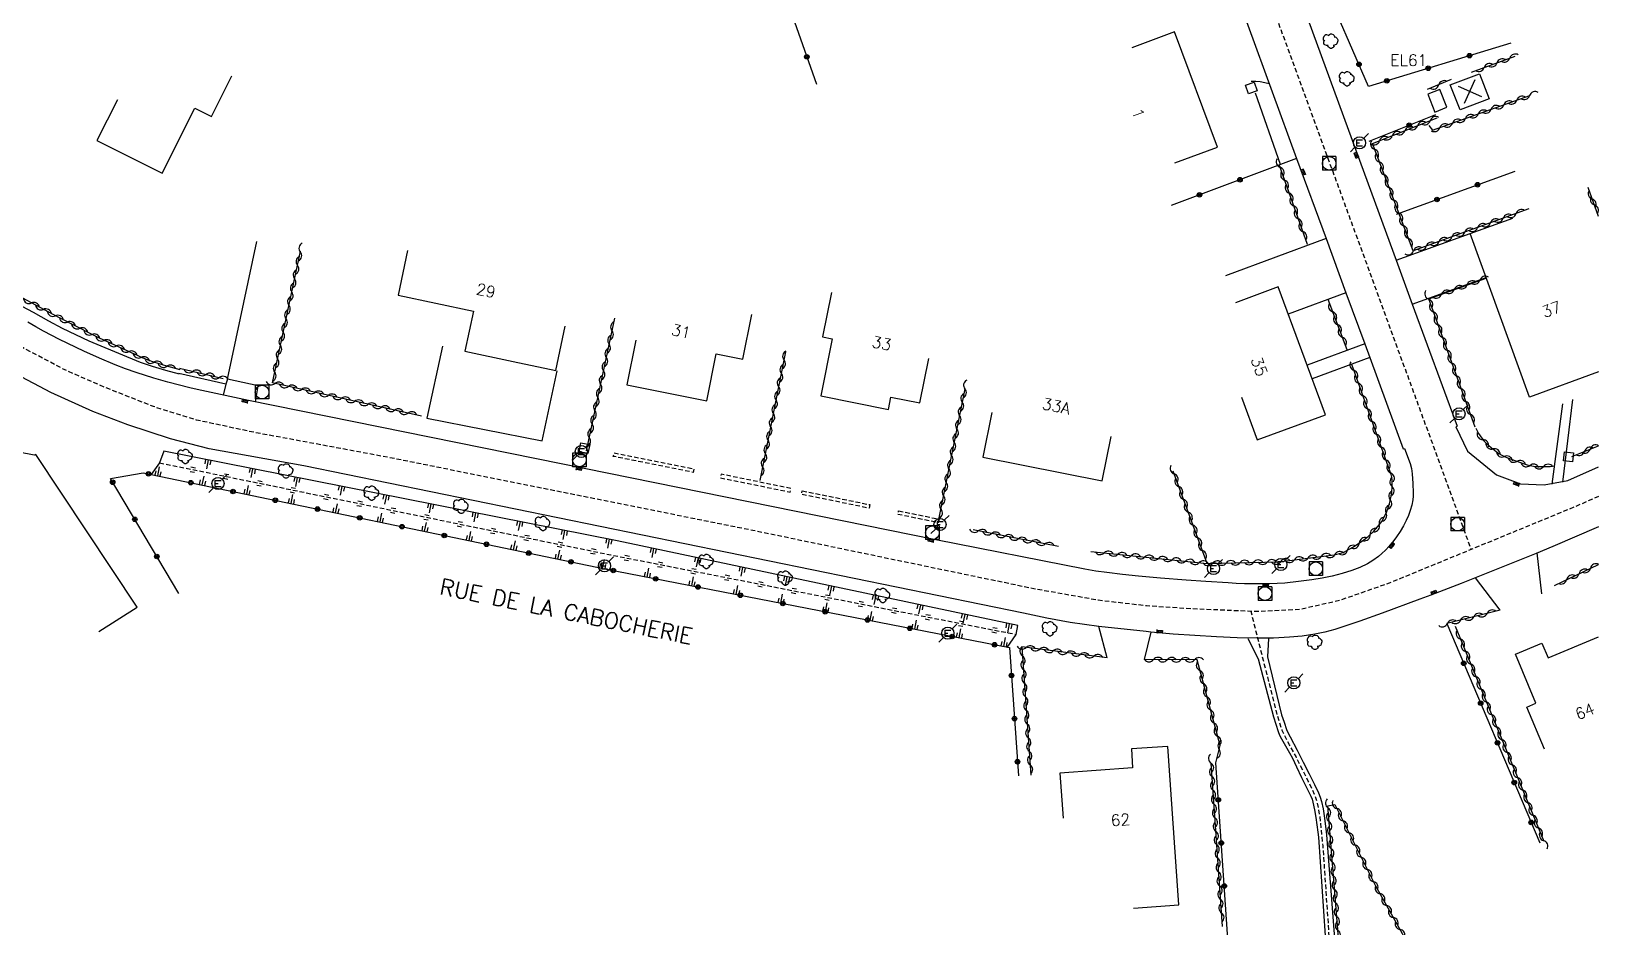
# Model space of a CAD drawing. Header units: millimetres. Extents: x 75000 to 76001, y 158000 to 159000.
# Drawn here: x 75827.5 to 76000.1, y 158299 to 158397.5 of the extents above; entities that cross this region are included whole.
import ezdxf
from ezdxf.enums import TextEntityAlignment as Align

# ---------------------------------------------------------------- set-up
doc = ezdxf.new("R2010")
doc.units = ezdxf.units.MM
doc.linetypes.add('DASHED', pattern=[0.75, 0.5, -0.25])
doc.layers.get('0').update_dxf_attribs({"linetype": 'CONTINUOUS'})
for name, color, linetype in [('W0001', 6, 'DASHED'), ('W0008', 7, 'CONTINUOUS'), ('W0100', 7, 'CONTINUOUS'), ('W0112', 1, 'DASHED'), ('W0211', 2, 'CONTINUOUS'), ('W0220', 5, 'DASHED'), ('W0300', 7, 'CONTINUOUS'), ('W0310', 3, 'CONTINUOUS'), ('W0322', 7, 'CONTINUOUS'), ('W0400', 7, 'CONTINUOUS'), ('W0420', 7, 'CONTINUOUS'), ('W0471', 7, 'CONTINUOUS'), ('W0984', 7, 'CONTINUOUS'), ('W0989', 7, 'CONTINUOUS'), ('W0991', 7, 'CONTINUOUS')]:
    doc.layers.add(name, color=color, linetype=linetype)
doc.styles.get("Standard").update_dxf_attribs({"font": 'romans.shx', "width": 0.85})

# ---------------------------------------------------------------- blocks, each defined once
blk = doc.blocks.new('T471')
for p, q in [((-0.333334, 0.333334), (-0.333334, -0.333334)), ((-0.333334, 0.333334), (0.333334, 0.333334)), ((-0.333334, 0), (0, 0)), ((0.500001, 0.500001), (1.000002, 1.000002)), ((-0.500001, -0.500001), (-1.000002, -1.000002)), ((-0.333334, -0.333334), (0.333334, -0.333334))]:
    blk.add_line(p, q)
blk.add_ellipse((0, 0), major_axis=(0.471405, 0.471405), ratio=1, start_param=5.4977871438, end_param=11.780972451)
blk = doc.blocks.new('T400')
for p, q in [((-0.15, 0.3), (0.15, 0.3)), ((-0.15, -0.25), (-0.15, 0.3)), ((-0.15, 0.15), (0.15, 0.15)), ((-0.15, 0), (0.15, 0)), ((0.15, 0.3), (0.15, -0.25)), ((-0.15, -0.15), (0.15, -0.15)), ((-0.15, -0.25), (-0.15, -0.3)), ((-0.15, -0.3), (0.15, -0.3)), ((0.15, -0.3), (0.15, -0.25))]:
    blk.add_line(p, q)
blk = doc.blocks.new('T300')
for p, q in [((-0.8, 0.51), (-0.86, 0.34)), ((-0.86, 0.34), (-0.86, 0.17)), ((-0.86, 0.17), (-0.74, 0.06)), ((-0.69, 0.63), (-0.8, 0.51)), ((-0.8, -0.06), (-0.74, 0.06)), ((-0.74, 0.06), (-0.69, 0.11)), ((-0.57, 0.69), (-0.69, 0.63)), ((-0.46, 0.69), (-0.57, 0.69)), ((-0.29, 0.63), (-0.46, 0.69)), ((-0.29, 0.63), (-0.17, 0.74)), ((-0.23, 0.57), (-0.29, 0.63)), ((-0.17, 0.74), (-0.06, 0.8)), ((-0.06, 0.8), (0.06, 0.8)), ((0.06, 0.8), (0.23, 0.74)), ((0.23, 0.74), (0.34, 0.63)), ((0.34, 0.63), (0.4, 0.51)), ((0.46, 0.46), (0.34, 0.46)), ((0.4, 0.51), (0.4, 0.46)), ((0.57, 0.4), (0.46, 0.46)), ((0.57, 0.4), (0.69, 0.29)), ((0.69, 0.29), (0.74, 0.17)), ((0.74, 0.06), (0.69, -0.17)), ((0.74, 0.17), (0.74, 0.06)), ((-0.8, -0.17), (-0.8, -0.06)), ((-0.8, -0.23), (-0.8, -0.17)), ((-0.74, -0.34), (-0.8, -0.23)), ((-0.69, -0.4), (-0.74, -0.34)), ((-0.51, -0.46), (-0.69, -0.4)), ((-0.4, -0.46), (-0.51, -0.46)), ((-0.4, -0.46), (-0.34, -0.46)), ((-0.34, -0.46), (-0.34, -0.4)), ((-0.34, -0.51), (-0.34, -0.46)), ((-0.29, -0.63), (-0.34, -0.51)), ((-0.17, -0.74), (-0.29, -0.63)), ((-0.06, -0.8), (-0.17, -0.74)), ((0.06, -0.8), (-0.06, -0.8)), ((0.17, -0.74), (0.06, -0.8)), ((0.23, -0.69), (0.17, -0.74)), ((0.29, -0.46), (0.23, -0.46)), ((0.29, -0.63), (0.23, -0.69)), ((0.46, -0.4), (0.29, -0.46)), ((0.34, -0.51), (0.29, -0.63)), ((0.34, -0.51), (0.34, -0.46)), ((0.57, -0.34), (0.46, -0.4)), ((0.63, -0.29), (0.57, -0.34)), ((0.69, -0.17), (0.63, -0.29))]:
    blk.add_line(p, q)
blk = doc.blocks.new('t112o')
at = {"color": 0, "linetype": 'Continuous'}
for p, q in [((-0.5, 0.5), (0.5, 0.5)), ((-0.5, -0.5), (-0.5, 0.5)), ((0.5, 0.5), (0.5, -0.5)), ((0.5, -0.5), (-0.5, -0.5))]:
    blk.add_line(p, q, dxfattribs=at)
blk = doc.blocks.new('T420')
for p, q in [((0.75, 0.75), (-0.75, 0.75)), ((-0.75, 0.75), (-0.75, -0.75)), ((0.75, 0.75), (0.75, -0.75)), ((0.75, -0.75), (-0.75, -0.75))]:
    blk.add_line(p, q)
blk.add_ellipse((0, 0), major_axis=(-0.53, 0.53), ratio=1, start_param=3.926991, end_param=10.210176)
blk = doc.blocks.new('t310o')
at = {"color": 0, "linetype": 'Continuous'}
for centre, start, end in [((-0.5, 0.38), 216.8699, 323.1304), ((0.5, -0.37), 36.8699, 143.1303)]:
    blk.add_arc(centre, 0.625, start, end, dxfattribs=at)
blk = doc.blocks.new('t322o')
at = {"color": 0, "linetype": 'Continuous'}
for radius in [0.25, 0.15]:
    blk.add_circle((0, 0), radius, dxfattribs=at)
blk = doc.blocks.new('t991o')
at = {"color": 0, "linetype": 'Continuous'}
for p, q in [((-1, 1), (1, -1)), ((-1, -1), (1, 1))]:
    blk.add_line(p, q, dxfattribs=at)
blk = doc.blocks.new('t211o')
at = {"color": 0, "linetype": 'Continuous'}
for p, q in [((-0.29, 0.5), (-0.29, 0)), ((0, 1), (0, 0)), ((0.29, 0.5), (0.29, 0))]:
    blk.add_line(p, q, dxfattribs=at)
blk = doc.blocks.new('t220o')
at = {"color": 0, "linetype": 'Continuous'}
for p, q in [((-0.25, 0.25), (0.25, 0.25)), ((-0.25, -0.25), (0.25, -0.25))]:
    blk.add_line(p, q, dxfattribs=at)

msp = doc.modelspace()

# ---------------------------------------------------------------- linework, layer by layer
at = {"layer": 'W0001', "flags": 128}
for points in [[(75952.11, 158432.89), (75985.96, 158340.5)], [(76000, 158346.34), (75997.32, 158345.16), (75976.94, 158336.79), (75971.57, 158334.91), (75967.12, 158333.89), (75962.21, 158333.66), (75954.56, 158334), (75950.23, 158334.29), (75944.92, 158334.91), (75937.84, 158336.17), (75906.92, 158342.58), (75866.8, 158350.62), (75852.07, 158353.36), (75845.68, 158354.73), (75840.94, 158356.21), (75835.68, 158358.28), (75831.09, 158360.29), (75826.83, 158362.54), (75823.3, 158364.47), (75819.6, 158366.48), (75816.22, 158367.84), (75812.04, 158369.21), (75808.19, 158370.09), (75803.76, 158370.49), (75800.23, 158370.17), (75796.37, 158369.53), (75792.51, 158368.48), (75788.25, 158366.96), (75784.55, 158365.19), (75780.37, 158362.7), (75775.71, 158359.73), (75758.99, 158347.44), (75748.14, 158339.32), (75743.56, 158336.03), (75739.46, 158333.22), (75735.36, 158330.73), (75730.53, 158328.32), (75725, 158325.95)], [(75973.9, 158243.28), (75971.83, 158273.9), (75970.64, 158293.65), (75969.67, 158307.92), (75969.34, 158311.11), (75969.03, 158312.75), (75968.74, 158313.55), (75968.03, 158315.01), (75966.69, 158317.72), (75965.97, 158319.02), (75965.56, 158319.77), (75965.18, 158320.6), (75964.66, 158322.19), (75961.74, 158333.68)]]:
    msp.add_lwpolyline(points, dxfattribs=at)
at = {"layer": 'W0008', "flags": 128}
for points in [[(75956.02, 158412.87), (75966.75, 158383.49), (75970.01, 158374.7), (75972.19, 158368.74), (75974.26, 158363.13), (75974.81, 158361.6), (75978.48, 158351.55), (75978.63, 158351.61), (75979.26, 158349.96), (75979.4, 158349.39), (75979.48, 158348.81), (75979.55, 158347.76), (75979.59, 158346.72), (75979.58, 158346.35), (75979.54, 158345.97), (75979.42, 158345.38), (75979.26, 158344.79), (75979.07, 158344.23), (75978.83, 158343.68), (75978.51, 158343.08), (75978.17, 158342.49), (75977.76, 158341.89), (75977.33, 158341.32), (75976.94, 158340.86), (75976.54, 158340.43), (75976.15, 158340.06), (75975.75, 158339.71), (75975.16, 158339.29), (75974.54, 158338.93), (75973.71, 158338.53), (75972.84, 158338.2), (75971.76, 158337.85), (75970.67, 158337.57), (75969.56, 158337.33), (75968.44, 158337.15), (75966.95, 158336.96), (75965.45, 158336.8), (75964.63, 158336.75), (75963.81, 158336.72), (75962.41, 158336.72), (75961.02, 158336.73), (75960.12, 158336.76), (75959.23, 158336.81), (75956.76, 158336.97), (75954.6, 158337.13), (75951.77, 158337.35), (75949.34, 158337.56), (75947.6, 158337.73), (75945.85, 158337.95), (75944.65, 158338.12), (75943.46, 158338.34), (75927.04, 158341.54), (75885.81, 158349.93), (75851.39, 158356.88), (75845.73, 158358.08), (75844.94, 158358.26), (75842.51, 158358.9), (75840.96, 158359.34), (75839.04, 158359.95), (75837.87, 158360.36), (75836.71, 158360.81), (75834.98, 158361.55), (75833.28, 158362.31), (75830.6, 158363.6), (75828.84, 158364.51), (75827.97, 158364.99), (75827.12, 158365.49)], [(75962.64, 158413.5), (75973.84, 158382.9), (75977.71, 158372.31), (75979.48, 158367.48), (75984.44, 158354.05), (75984.44, 158354.05), (75984.28, 158353.98), (75985.58, 158351.32), (75988.75, 158348.71), (75991.38, 158347.72), (75994.01, 158347.59), (75996.62, 158348.1), (76000, 158349.57)], [(75961.76, 158391.99), (75962.25, 158391.99), (75962.74, 158391.95), (75963.24, 158391.87), (75963.74, 158391.74)], [(75966.75, 158383.49), (75964.97, 158382.82), (75962.24, 158390.68)], [(75849.07, 158359.21), (75852.3, 158374.35)], [(75970.01, 158374.7), (75958.94, 158370.6)], [(75977.71, 158372.31), (75985.85, 158375.23)], [(75979.48, 158367.48), (75987.6, 158370.42)], [(75972.19, 158368.74), (75965.83, 158366.39)], [(75872.73, 158362.84), (75871.04, 158354.92), (75883.71, 158352.43), (75885.36, 158360.15)], [(75974.26, 158363.13), (75967.91, 158360.78)], [(75974.81, 158361.6), (75968.47, 158359.25)], [(76000, 158343), (75994.96, 158340.81), (75993.13, 158340.04), (75988.36, 158338.13), (75984.88, 158336.77), (75981.52, 158335.47), (75980.32, 158335.02), (75976.16, 158333.48), (75973.73, 158332.62), (75970.96, 158331.71), (75969.86, 158331.41), (75968.75, 158331.18), (75967.36, 158330.97), (75965.96, 158330.84), (75964.22, 158330.75), (75962.48, 158330.73), (75960.21, 158330.78), (75957.94, 158330.88), (75953.15, 158331.2), (75950.72, 158331.4), (75950.2, 158331.46), (75944.99, 158332.03), (75943.4, 158332.23), (75941.83, 158332.48), (75939.26, 158332.96), (75936.69, 158333.49), (75857.49, 158349.7), (75847.07, 158351.57), (75842.8, 158352.65), (75838.13, 158354.21), (75834.27, 158355.66), (75829.63, 158357.75), (75825.84, 158359.76)], [(75848.9, 158358.66), (75843.73, 158359.84)], [(75852.15, 158356.73), (75852.47, 158358.48), (75849.07, 158359.21), (75848.9, 158358.66), (75848.62, 158357.47)], [(75996.05, 158347.9), (75997.17, 158356.98)], [(75994.9, 158347.68), (75996.06, 158356.52)], [(75993.18, 158340.12), (75993.72, 158335.61)], [(75989.17, 158333.84), (75986.44, 158337.38)], [(75945.92, 158328.57), (75944.99, 158332.03)], [(75950.72, 158331.4), (75949.97, 158328.39)], [(75961.37, 158330.72), (75962.52, 158328.46), (75964.21, 158322.09), (75964.45, 158321.28), (75964.71, 158320.49), (75964.88, 158320.06), (75965.09, 158319.66), (75965.96, 158318.13), (75966.29, 158317.53), (75966.75, 158316.59), (75967.31, 158315.42), (75967.93, 158314.16), (75968.33, 158313.36), (75968.46, 158313.04), (75968.55, 158312.71), (75968.74, 158311.87), (75968.88, 158311.02), (75969.1, 158309.41), (75969.16, 158308.84), (75969.89, 158297.99), (75970.93, 158279.65), (75971.99, 158264.08), (75973.02, 158247.7)], [(75963.67, 158330.72), (75963.56, 158328.68), (75965.1, 158322.3), (75965.37, 158321.5), (75965.66, 158320.71), (75965.83, 158320.29), (75966.04, 158319.88), (75966.82, 158318.41), (75967.08, 158317.9), (75967.48, 158317.12), (75968.15, 158315.81), (75968.73, 158314.64), (75969.15, 158313.74), (75969.35, 158313.27), (75969.5, 158312.78), (75969.67, 158311.99), (75969.8, 158311.19), (75969.97, 158309.78), (75970.03, 158309.13), (75970.88, 158298.18), (75971.97, 158279.67), (75972.96, 158264.3), (75974.17, 158247.72)]]:
    msp.add_lwpolyline(points, dxfattribs=at)
at = {"layer": 'W0008'}
msp.add_lwpolyline([(75825.84, 158367.6), (75827.68, 158366.58), (75829.38, 158365.63), (75830.9, 158364.85), (75833.83, 158363.45), (75834.72, 158363.06), (75839.46, 158361.11), (75840.12, 158360.86), (75840.79, 158360.64), (75842.27, 158360.22), (75843.76, 158359.83)], dxfattribs=at)
at = {"layer": 'W0100', "flags": 128}
for points in [[(75953.34, 158383.02), (75958.03, 158384.76), (75953.31, 158397.43), (75948.62, 158395.68)], [(75836.97, 158389.96), (75834.72, 158385.49), (75841.89, 158381.89), (75841.89, 158381.89), (75845.47, 158389.03), (75847.32, 158388.1), (75849.57, 158392.57)], [(76000, 158360.05), (75992.38, 158357.25), (75992.38, 158357.25), (75985.85, 158375.23), (75990.55, 158376.94)], [(75868.9, 158373.37), (75867.86, 158368.48), (75876.15, 158366.71), (75875.21, 158362.31), (75875.21, 158362.31), (75880.54, 158361.18), (75885.21, 158360.18), (75886.26, 158365.07)], [(75915.58, 158368.77), (75914.58, 158363.87), (75915.65, 158363.66), (75914.38, 158357.38), (75914.38, 158357.38), (75921.84, 158355.88), (75921.84, 158355.88), (75922.11, 158357.25), (75925.28, 158356.61), (75926.27, 158361.51)], [(75960.68, 158357.23), (75962.41, 158352.54), (75969.93, 158355.32), (75964.72, 158369.38), (75960.04, 158367.64)], [(75894.02, 158363.5), (75893.04, 158358.6), (75901.85, 158356.84), (75902.88, 158362.02), (75905.82, 158361.43), (75906.8, 158366.33)], [(75921.84, 158355.88), (75922.03, 158356.86)], [(75933.2, 158355.55), (75932.23, 158350.65), (75945.36, 158348.03), (75946.34, 158352.93)], [(75834.91, 158331.48), (75839.14, 158334.15), (75827.97, 158350.96), (75827.8, 158350.86), (75826.12, 158351.21), (75825.78, 158349.58), (75823.38, 158348.06)], [(75994.04, 158318.55), (75992.08, 158323.15), (75993.1, 158323.58), (75990.86, 158328.99), (75993.75, 158330.21), (75994.43, 158328.59), (76000, 158330.89)], [(75948.81, 158301.05), (75953.8, 158301.4), (75953.8, 158301.4), (75952.58, 158318.84), (75948.57, 158318.56), (75948.57, 158318.56), (75948.71, 158316.47), (75940.7, 158315.91), (75941.05, 158310.93)]]:
    msp.add_lwpolyline(points, dxfattribs=at)
for points in [[(75984.74, 158388.84), (75983.67, 158391.6), (75986.89, 158392.82), (75987.94, 158390.05)], [(75981.2, 158390.56), (75981.97, 158388.61), (75983.3, 158389.14), (75982.53, 158391.09)]]:
    msp.add_lwpolyline(points, close=True, dxfattribs=at)
at = {"layer": 'W0112', "flags": 128}
for points in [[(75891.63, 158351.13), (75900.41, 158349.37), (75900.33, 158348.98), (75891.55, 158350.73)], [(75911.1, 158347.21), (75903.41, 158348.77), (75903.33, 158348.38), (75911.02, 158346.81)], [(75912.34, 158346.95), (75919.77, 158345.43), (75919.69, 158345.04), (75912.26, 158346.56)], [(75922.95, 158344.75), (75927.41, 158343.83), (75927.32, 158343.44), (75922.87, 158344.36)]]:
    msp.add_lwpolyline(points, close=True, dxfattribs=at)
at = {"layer": 'W0211', "flags": 128}
msp.add_lwpolyline([(75934.91, 158329.72), (75935.89, 158331.16), (75936.07, 158332.13), (75891.97, 158341.45), (75842.08, 158351.32), (75841.59, 158350.03), (75840.67, 158348.76)], dxfattribs=at)
at = {"layer": 'W0220', "flags": 128}
msp.add_lwpolyline([(75841.59, 158350.03), (75891.28, 158339.9), (75935.89, 158331.16)], dxfattribs=at)
at = {"layer": 'W0310', "flags": 128}
for points in [[(75985.99, 158392.99), (75990.8, 158394.75)], [(75983.78, 158392.17), (75981.11, 158391.08)], [(75981.31, 158387.12), (75981.71, 158386.6), (75992.42, 158390.42)], [(75992.31, 158377.95), (75979.58, 158373.33), (75975.1, 158385.13), (75982.23, 158387.96)], [(75967.94, 158374.04), (75964.87, 158382.72)], [(76000, 158377.12), (75998.84, 158380.32)], [(75843.87, 158360.24), (75842.42, 158360.65), (75840.98, 158361.09), (75840.35, 158361.31), (75839.74, 158361.56), (75835.01, 158363.72), (75834.18, 158364.13), (75830.75, 158365.89), (75829.88, 158366.34), (75821.74, 158370.69), (75811.64, 158374.44)], [(75870.42, 158355.17), (75854.03, 158358.82), (75857.12, 158373.32)], [(75986.41, 158353.94), (75981.3, 158368.05), (75987.62, 158370.35)], [(75972.33, 158362.44), (75970.22, 158367.98)], [(75888.59, 158351.34), (75891.71, 158365.95)], [(75907.7, 158348.1), (75910.52, 158362.25)], [(75843.8, 158360.42), (75848.59, 158359.31)], [(75944.09, 158340.28), (75956.92, 158338.96), (75964.78, 158339.14), (75970.9, 158339.92), (75971.19, 158339.97), (75971.47, 158340.04), (75971.75, 158340.13), (75972.01, 158340.25), (75972.53, 158340.52), (75973.03, 158340.8), (75973.51, 158341.11), (75973.99, 158341.43), (75974.64, 158341.94), (75975.24, 158342.5), (75975.71, 158343.02), (75976.12, 158343.59), (75976.42, 158344.11), (75976.68, 158344.66), (75976.89, 158345.25), (75977.05, 158345.86), (75977.15, 158346.35), (75977.22, 158346.85), (75977.26, 158347.35), (75977.27, 158347.85), (75977.26, 158348.15), (75977.22, 158348.45), (75977.16, 158348.75), (75977.07, 158349.04), (75972.83, 158360.83)], [(75927.32, 158343.44), (75930.26, 158358.18)], [(75986.48, 158353.83), (75986.78, 158353.27), (75987.13, 158352.73), (75987.38, 158352.42), (75987.66, 158352.14), (75988.18, 158351.7), (75988.72, 158351.28), (75989.03, 158351.07), (75989.34, 158350.87), (75989.65, 158350.71), (75989.96, 158350.57), (75990.87, 158350.23), (75991.79, 158349.9), (75992.12, 158349.8), (75992.46, 158349.73), (75992.81, 158349.67), (75993.15, 158349.64), (75993.66, 158349.61), (75994.17, 158349.61), (75994.68, 158349.64), (75995.19, 158349.68)], [(75997.05, 158350.74), (76000, 158351.91)], [(75956.92, 158338.96), (75953.16, 158349.12)], [(75940.55, 158340.82), (75931.16, 158342.65)], [(75995.13, 158336.55), (76000, 158338.86)], [(75989.17, 158333.84), (75983.3, 158332.35)], [(75984.19, 158332.05), (75993.96, 158308.4)], [(75945.92, 158328.57), (75936.51, 158329.79), (75937.5, 158315.69)], [(75957.85, 158317.05), (75958.34, 158318.92), (75955.8, 158328.37), (75949.97, 158328.39)], [(75958.59, 158299.04), (75958.59, 158299.04), (75957.35, 158317.01)], [(75973.56, 158262.68), (75973.22, 158267.12), (75972.54, 158279.41), (75971.31, 158298.71), (75970.2, 158312.29), (75970.95, 158312.45), (75975.44, 158303.5), (76000, 158259.71)]]:
    msp.add_lwpolyline(points, dxfattribs=at)
at = {"layer": 'W0322', "flags": 128}
for points in [[(75990.33, 158396.18), (75974.67, 158391.43), (75966.04, 158411.26), (75963.69, 158417.12), (75961.63, 158423.7), (75962.46, 158429.36), (75966.64, 158432.29), (75995.5, 158442.82), (76000, 158429.61)], [(75907.83, 158411.95), (75906.87, 158411.64), (75913.9, 158391.69)], [(75974.73, 158385.41), (75982.08, 158388.33)], [(75964.97, 158382.82), (75952.95, 158378.34)], [(75977.74, 158377.36), (75990.8, 158382.11)], [(75843.74, 158335.65), (75836.2, 158348.32), (75839.81, 158348.93), (75890.62, 158338.36), (75935.15, 158329.7), (75936.14, 158315.59)], [(75983.3, 158332.35), (75993.53, 158308.22)], [(75961.63, 158260.83), (75960.11, 158284.22), (75957.85, 158317.05)]]:
    msp.add_lwpolyline(points, dxfattribs=at)

# ---------------------------------------------------------------- block references
at = {"layer": 'W0112'}
for p, rotation in [((75961.77, 158391.25), 110.0070742220482), ((75888.37, 158351.64), 348.2372925950582), ((75996.68, 158350.68), 352.4560555392889)]:
    msp.add_blockref('t112o', p, dxfattribs=dict(at, rotation=rotation))
at = {"layer": 'W0211'}
for p, rotation in [((75841.37, 158348.61), 348.2430851784983), ((75846.99, 158350.35), 168.8151329062466), ((75846.26, 158347.59), 348.2430851785415), ((75851.89, 158349.38), 168.8151329060858), ((75856.8, 158348.41), 168.8151329059314), ((75851.16, 158346.57), 348.2430851783529), ((75856.05, 158345.55), 348.2430851783969), ((75861.7, 158347.44), 168.8151329063369), ((75866.61, 158346.47), 168.8151329061837), ((75860.95, 158344.54), 348.2430851785298), ((75865.84, 158343.52), 348.2430851785702), ((75871.51, 158345.5), 168.8151329060361), ((75876.42, 158344.53), 168.8151329064172), ((75870.74, 158342.5), 348.2430851783914), ((75881.32, 158343.56), 168.8151329062708), ((75875.63, 158341.48), 348.2430851787341), ((75880.53, 158340.46), 348.2430851785579), ((75886.23, 158342.59), 168.8151329061296), ((75891.13, 158341.62), 168.8151329059933), ((75885.42, 158339.44), 348.2430851785958), ((75890.32, 158338.42), 348.2430851784259), ((75896.02, 158340.59), 168.0654654268716), ((75900.92, 158339.56), 168.065465426658), ((75895.23, 158337.46), 348.9956622852573), ((75905.81, 158338.53), 168.0654654269881), ((75900.14, 158336.51), 348.9956622850014), ((75905.04, 158335.56), 348.9956622852483), ((75910.7, 158337.49), 168.0654654270097), ((75915.59, 158336.46), 168.0654654265008), ((75909.95, 158334.6), 348.9956622849901), ((75914.86, 158333.65), 348.9956622854373), ((75920.48, 158335.42), 168.0654654271641), ((75925.38, 158334.39), 168.0654654269003), ((75919.77, 158332.69), 348.9956622851777), ((75924.68, 158331.74), 348.9956622852298), ((75930.27, 158333.36), 168.0654654266001), ((75935.16, 158332.32), 168.0654654266009), ((75929.58, 158330.78), 348.9956622851677), ((75934.49, 158329.83), 348.9956622854219)]:
    msp.add_blockref('t211o', p, dxfattribs=dict(at, rotation=rotation))
at = {"layer": 'W0220'}
for p, rotation in [((75845.26, 158349.28), 348.4849163021755), ((75848.94, 158348.53), 348.4849163021755), ((75852.61, 158347.78), 348.4849163021755), ((75856.28, 158347.03), 348.4849163021755), ((75859.96, 158346.28), 348.4849163021755), ((75863.63, 158345.54), 348.4849163021755), ((75867.31, 158344.79), 348.4849163021755), ((75870.98, 158344.04), 348.4849163021755), ((75874.66, 158343.29), 348.4849163021755), ((75878.33, 158342.54), 348.4849163021755), ((75882.01, 158341.79), 348.4849163021755), ((75885.68, 158341.04), 348.4849163021755), ((75889.35, 158340.3), 348.4849163021755), ((75893.03, 158339.56), 348.9144594848759), ((75896.71, 158338.84), 348.9144594848759), ((75900.39, 158338.12), 348.9144594848759), ((75904.07, 158337.4), 348.9144594848759), ((75907.75, 158336.68), 348.9144594848759), ((75911.43, 158335.96), 348.9144594848759), ((75915.11, 158335.23), 348.9144594848759), ((75918.79, 158334.51), 348.9144594848759), ((75922.47, 158333.79), 348.9144594848759), ((75926.15, 158333.07), 348.9144594848759), ((75929.83, 158332.35), 348.9144594848759), ((75933.51, 158331.63), 348.9144594848759)]:
    msp.add_blockref('t220o', p, dxfattribs=dict(at, rotation=rotation))
at = {"layer": 'W0300'}
for p in [(75970.54, 158396.39), (75972.31, 158392.26), (75844.44, 158350.72), (75855.52, 158349.13), (75864.96, 158346.68), (75874.81, 158345.24), (75883.8, 158343.36), (75901.79, 158339.17), (75910.49, 158337.35), (75921.21, 158335.44), (75939.61, 158331.78), (75968.78, 158330.28)]:
    msp.add_blockref('T300', p, dxfattribs=at)
at = {"layer": 'W0310'}
for p, rotation in [((75988.81, 158394.02), 20.13795077433905), ((75990.22, 158394.54), 20.13795077433905), ((75987.4, 158393.5), 20.13795077433905), ((75982.39, 158391.6), 202.2398655637186), ((75988.16, 158388.9), 19.60488897043826), ((75989.57, 158389.4), 19.60488897043826), ((75990.99, 158389.9), 19.60488897043826), ((75992.4, 158390.41), 19.60488897043826), ((75980.07, 158387.1), 21.65530987893457), ((75981.46, 158387.65), 21.65530987893457), ((75983.92, 158387.39), 19.60488897043826), ((75985.33, 158387.89), 19.60488897043826), ((75986.75, 158388.39), 19.60488897043826), ((75975.88, 158385.44), 21.65530987893457), ((75977.28, 158385.99), 21.65530987893457), ((75978.67, 158386.55), 21.65530987893457), ((75982.51, 158386.88), 19.60488897043826), ((75975.34, 158384.51), 110.7891846610531), ((75964.94, 158382.53), 109.4965101648797), ((75975.87, 158383.11), 110.7891846610531), ((75976.4, 158381.71), 110.7891846610531), ((75965.44, 158381.11), 109.4965101648797), ((75965.94, 158379.7), 109.4965101648797), ((75976.94, 158380.3), 110.7891846610531), ((75966.44, 158378.28), 109.4965101648797), ((75977.47, 158378.9), 110.7891846610531), ((75999.3, 158379.04), 109.9644619996783), ((75999.53, 158378.41), 109.9644619996783), ((75966.94, 158376.87), 109.4965101648797), ((75978, 158377.5), 110.7891846610531), ((75989.49, 158376.93), 199.9644619996817), ((75990.9, 158377.44), 199.9644619996817), ((75967.44, 158375.46), 109.4965101648797), ((75978.53, 158376.1), 110.7891846610531), ((75979.07, 158374.7), 110.7891846610531), ((75985.26, 158375.39), 199.9644619996817), ((75986.67, 158375.9), 199.9644619996817), ((75988.08, 158376.42), 199.9644619996817), ((75857.1, 158373.21), 77.96340384111907), ((75979.62, 158373.34), 199.9644619996817), ((75981.03, 158373.86), 199.9644619996817), ((75982.44, 158374.37), 199.9644619996817), ((75983.85, 158374.88), 199.9644619996817), ((75856.79, 158371.74), 77.96340384111907), ((75856.47, 158370.27), 77.96340384111907), ((75986.92, 158370.1), 19.96446199973068), ((75856.16, 158368.81), 77.96340384111907), ((75981.3, 158368.04), 109.9225411478265), ((75982.69, 158368.56), 19.96446199973068), ((75984.1, 158369.07), 19.96446199973068), ((75985.51, 158369.59), 19.96446199973068), ((75827.5, 158367.61), 151.8996435421969), ((75828.82, 158366.91), 151.8996435421969), ((75855.53, 158365.87), 77.96340384111907), ((75855.85, 158367.34), 77.96340384111907), ((75970.72, 158366.64), 110.865238423593), ((75981.81, 158366.63), 109.9225411478265), ((75830.14, 158366.2), 152.3305628374481), ((75831.48, 158365.51), 152.8712910627111), ((75832.81, 158364.83), 152.8712910627111), ((75855.22, 158364.4), 77.96340384111907), ((75891.41, 158364.54), 77.9634038411366), ((75971.26, 158365.24), 110.865238423593), ((75982.32, 158365.22), 109.9225411478265), ((75834.15, 158364.15), 152.8712910627111), ((75835.5, 158363.5), 155.4487712493827), ((75836.86, 158362.88), 155.4487712493827), ((75854.91, 158362.94), 77.96340384111907), ((75891.09, 158363.08), 77.9634038411366), ((75971.79, 158363.84), 110.865238423593), ((75982.83, 158363.81), 109.9225411478265), ((75838.23, 158362.26), 155.4487712493827), ((75839.59, 158361.63), 155.4487712493827), ((75854.6, 158361.47), 77.96340384111907), ((75890.78, 158361.61), 77.9634038411366), ((75910.34, 158361.34), 78.71161475046777), ((75983.35, 158362.4), 109.9225411478265), ((75983.86, 158360.99), 109.9225411478265), ((75840.99, 158361.09), 162.9991338413156), ((75842.42, 158360.65), 164.4538852064964), ((75845.26, 158360.08), 346.9099977761495), ((75846.72, 158359.74), 346.9099977761495), ((75854.28, 158360), 77.96340384111907), ((75890.47, 158360.14), 77.9634038411366), ((75910.05, 158359.87), 78.71161475046777), ((75973.05, 158360.21), 109.7815408383289), ((75984.37, 158359.58), 109.9225411478265), ((75848.18, 158359.4), 346.9099977761495), ((75854.32, 158358.76), 167.4382526198212), ((75855.78, 158358.43), 167.4382526198212), ((75857.24, 158358.11), 167.4382526198212), ((75890.15, 158358.67), 77.9634038411366), ((75909.75, 158358.4), 78.71161475046777), ((75930.26, 158358.15), 78.72738901827925), ((75973.56, 158358.8), 109.7815408383289), ((75974.07, 158357.38), 109.7815408383289), ((75984.88, 158358.17), 109.9225411478265), ((75858.71, 158357.78), 167.4382526198212), ((75860.17, 158357.45), 167.4382526198212), ((75861.64, 158357.13), 167.4382526198212), ((75863.1, 158356.8), 167.4382526198212), ((75864.56, 158356.47), 167.4382526198212), ((75866.03, 158356.15), 167.4382526198212), ((75889.53, 158355.74), 77.9634038411366), ((75889.84, 158357.21), 77.9634038411366), ((75909.46, 158356.93), 78.71161475046777), ((75929.96, 158356.68), 78.72738901827925), ((75974.57, 158355.97), 109.7815408383289), ((75985.39, 158356.76), 109.9225411478265), ((75867.49, 158355.82), 167.4382526198212), ((75868.96, 158355.5), 167.4382526198212), ((75889.22, 158354.27), 77.9634038411366), ((75908.87, 158353.98), 78.71161475046777), ((75909.17, 158355.45), 78.71161475046777), ((75929.67, 158355.2), 78.72738901827925), ((75975.08, 158354.56), 109.7815408383289), ((75985.9, 158355.35), 109.9225411478265), ((75888.9, 158352.81), 77.9634038411366), ((75908.58, 158352.51), 78.71161475046777), ((75929.08, 158352.26), 78.72738901827925), ((75929.38, 158353.73), 78.72738901827925), ((75975.59, 158353.15), 109.7815408383289), ((75987.26, 158352.56), 308.4611063853015), ((75908.29, 158351.04), 78.71161475046777), ((75928.79, 158350.79), 78.72738901827925), ((75976.1, 158351.74), 109.7815408383289), ((75988.37, 158351.55), 322.0276996764334), ((75989.62, 158350.72), 332.06171672316), ((75998.45, 158351.29), 21.54300439921397), ((75999.07, 158351.54), 21.54300439921397), ((75907.99, 158349.57), 78.71161475046777), ((75928.5, 158349.32), 78.72738901827925), ((75953.28, 158348.81), 110.280744922337), ((75976.61, 158350.33), 109.7815408383289), ((75977.11, 158348.91), 107.2764647659309), ((75991.01, 158350.18), 340.7250222444916), ((75992.44, 158349.73), 347.0188551753596), ((75993.94, 158349.61), 0.0252355365233765), ((75928.2, 158347.85), 78.72738901827925), ((75953.8, 158347.41), 110.280744922337), ((75977.26, 158347.43), 88.24153537464645), ((75927.91, 158346.38), 78.72738901827925), ((75954.32, 158346), 110.280744922337), ((75977.07, 158345.94), 79.24515414419596), ((75927.62, 158344.91), 78.72738901827925), ((75954.84, 158344.59), 110.280744922337), ((75976.61, 158344.52), 64.88867859211567), ((75931.72, 158342.54), 168.9977273187422), ((75955.36, 158343.18), 110.280744922337), ((75955.88, 158341.78), 110.280744922337), ((75974.84, 158342.13), 42.94367719868396), ((75975.86, 158343.23), 54.01174006747777), ((75933.19, 158342.26), 168.9977273187422), ((75934.66, 158341.97), 168.9977273187422), ((75936.13, 158341.68), 168.9977273187422), ((75937.61, 158341.4), 168.9977273187422), ((75939.08, 158341.11), 168.9977273187422), ((75956.4, 158340.37), 110.280744922337), ((75972.37, 158340.44), 27.31793835524583), ((75973.66, 158341.21), 34.43668013842259), ((75945.58, 158340.12), 354.1565804382581), ((75947.08, 158339.97), 354.1565804382581), ((75948.57, 158339.82), 354.1565804382581), ((75950.06, 158339.67), 354.1565804382581), ((75951.55, 158339.51), 354.1565804382581), ((75953.04, 158339.36), 354.1565804382581), ((75954.54, 158339.21), 354.1565804382581), ((75956.03, 158339.05), 354.1565804382581), ((75960.52, 158339.04), 1.27423359081582), ((75962.02, 158339.08), 1.27423359081582), ((75963.52, 158339.11), 1.27423359081582), ((75965.02, 158339.17), 7.260618716675638), ((75966.51, 158339.36), 7.260618716675638), ((75968, 158339.55), 7.260618716675638), ((75969.48, 158339.74), 7.260618716675638), ((75970.97, 158339.93), 9.619476552022034), ((75957.52, 158338.98), 1.27423359081582), ((75959.02, 158339.01), 1.27423359081582), ((75996.48, 158337.19), 25.30379757034088), ((75997.84, 158337.83), 25.30379757034088), ((75999.1, 158338.43), 25.30379757034088), ((75983.36, 158332.37), 194.2448326677405), ((75984.81, 158332.73), 194.2448326677405), ((75986.27, 158333.1), 194.2448326677405), ((75987.72, 158333.47), 194.2448326677405), ((75984.77, 158330.66), 292.4430299310557), ((75936.99, 158329.73), 172.594043834561), ((75936.58, 158328.78), 274.0006263848997), ((75938.48, 158329.54), 172.594043834561), ((75939.97, 158329.34), 172.594043834561), ((75941.46, 158329.15), 172.594043834561), ((75942.94, 158328.96), 172.594043834561), ((75944.43, 158328.76), 172.594043834561), ((75985.34, 158329.28), 292.4430299310557), ((75936.69, 158327.29), 274.0006263848997), ((75951.01, 158328.39), 179.7515606691858), ((75952.51, 158328.38), 179.7515606691858), ((75954.01, 158328.37), 179.7515606691858), ((75955.51, 158328.37), 179.7515606691858), ((75956.11, 158327.19), 105.0606387039129), ((75985.91, 158327.89), 292.4430299310557), ((75986.48, 158326.5), 292.4430299310557), ((75936.79, 158325.79), 274.0006263848997), ((75956.5, 158325.74), 105.0606387039129), ((75987.06, 158325.12), 292.4430299310557), ((75936.9, 158324.29), 274.0006263848997), ((75937, 158322.8), 274.0006263848997), ((75956.89, 158324.29), 105.0606387039129), ((75957.28, 158322.85), 105.0606387039129), ((75987.63, 158323.73), 292.4430299310557), ((75937.11, 158321.3), 274.0006263848997), ((75957.67, 158321.4), 105.0606387039129), ((75988.2, 158322.34), 292.4430299310557), ((75937.21, 158319.8), 274.0006263848997), ((75958.06, 158319.95), 105.0606387039129), ((75988.77, 158320.96), 292.4430299310557), ((75989.35, 158319.57), 292.4430299310557), ((75937.32, 158318.31), 274.0006263848997), ((75958.23, 158318.5), 75.38655481747264), ((75989.92, 158318.18), 292.4430299310557), ((75937.42, 158316.81), 274.0006263848997), ((75957.35, 158316.99), 93.94127210476785), ((75990.49, 158316.8), 292.4430299310557), ((75957.46, 158315.5), 93.94127210476785), ((75991.06, 158315.41), 292.4430299310557), ((75957.56, 158314), 93.94127210476785), ((75957.66, 158312.51), 93.94127210476785), ((75991.64, 158314.03), 292.4430299310557), ((75992.21, 158312.64), 292.4430299310557), ((75957.77, 158311.01), 93.94127210476785), ((75970.22, 158312.06), 94.6518071713796), ((75971.18, 158312), 296.6417643784378), ((75971.85, 158310.66), 296.6417643784378), ((75992.78, 158311.25), 292.4430299310557), ((75957.87, 158309.51), 93.94127210476785), ((75970.34, 158310.57), 94.6518071713796), ((75970.46, 158309.07), 94.6518071713796), ((75972.52, 158309.32), 296.6417643784378), ((75993.36, 158309.87), 292.4430299310557), ((75957.97, 158308.02), 93.94127210476785), ((75970.58, 158307.58), 94.6518071713796), ((75973.2, 158307.98), 296.6417643784378), ((75993.93, 158308.48), 292.4430299310557), ((75958.08, 158306.52), 93.94127210476785), ((75970.71, 158306.08), 94.6518071713796), ((75973.87, 158306.64), 296.6417643784378), ((75958.18, 158305.02), 93.94127210476785), ((75970.83, 158304.59), 94.6518071713796), ((75974.54, 158305.3), 296.6417643784378), ((75975.21, 158303.96), 296.6417643784378), ((75958.28, 158303.53), 93.94127210476785), ((75958.38, 158302.03), 93.94127210476785), ((75970.95, 158303.09), 94.6518071713796), ((75975.93, 158302.64), 299.2802241450362), ((75958.49, 158300.53), 93.94127210476785), ((75971.07, 158301.6), 94.6518071713796), ((75976.66, 158301.33), 299.2802241450362), ((75971.19, 158300.1), 94.6518071713796), ((75971.31, 158298.6), 93.65332527158976), ((75977.39, 158300.02), 299.2802241450362), ((75978.13, 158298.71), 299.2802241450362)]:
    msp.add_blockref('t310o', p, dxfattribs=dict(at, rotation=rotation))
at = {"layer": 'W0322'}
for p, rotation in [((75912.84, 158394.68), 289.4092279791147), ((75985.78, 158394.8), 196.8552618257844), ((75973.62, 158393.85), 113.5306955834263), ((75981.24, 158393.42), 196.8552618257844), ((75976.69, 158392.04), 196.8552618257844), ((75979.15, 158387.17), 21.65530987885525), ((75960.52, 158381.16), 200.4398259379277), ((75986.67, 158380.61), 19.96446199975117), ((75956.07, 158379.5), 200.4398259379277), ((75982.2, 158378.99), 19.96446199975117), ((75836.45, 158347.89), 120.7726724115286), ((75840.39, 158348.81), 348.243085178536), ((75845.04, 158347.85), 348.243085178536), ((75849.69, 158346.88), 348.243085178536), ((75854.34, 158345.91), 348.243085178536), ((75858.99, 158344.94), 348.243085178536), ((75838.88, 158343.81), 120.7726724115286), ((75863.64, 158343.98), 348.243085178536), ((75868.29, 158343.01), 348.243085178536), ((75872.94, 158342.04), 348.243085178536), ((75877.59, 158341.07), 348.243085178536), ((75841.31, 158339.73), 120.7726724115286), ((75882.24, 158340.1), 348.243085178536), ((75886.89, 158339.14), 348.243085178536), ((75891.55, 158338.18), 348.9956622852343), ((75896.21, 158337.27), 348.9956622852343), ((75900.87, 158336.37), 348.9956622852343), ((75905.53, 158335.46), 348.9956622852343), ((75910.2, 158334.55), 348.9956622852343), ((75914.86, 158333.65), 348.9956622852343), ((75919.52, 158332.74), 348.9956622852343), ((75924.18, 158331.83), 348.9956622852343), ((75928.85, 158330.93), 348.9956622852343), ((75933.51, 158330.02), 348.9956622852343), ((75985.15, 158327.98), 292.9768632225341), ((75935.37, 158326.63), 274.0006263849039), ((75987.01, 158323.6), 292.9768632225341), ((75935.7, 158321.89), 274.0006263849039), ((75988.86, 158319.23), 292.9768632225341), ((75936.03, 158317.15), 274.0006263849039), ((75990.71, 158314.86), 292.9768632225341), ((75958.13, 158312.96), 93.94127210467329), ((75992.57, 158310.48), 292.9768632225341), ((75958.46, 158308.22), 93.94127210467329), ((75958.79, 158303.48), 93.94127210467329)]:
    msp.add_blockref('t322o', p, dxfattribs=dict(at, rotation=rotation))
at = {"layer": 'W0400'}
for p, rotation in [((75973.32, 158383.86), 20.81428809639888), ((75967.47, 158381.98), 201.193827225159), ((75851.01, 158356.81), 78.07940879906516), ((75887.76, 158349.38), 258.877871812446), ((75990.97, 158347.71), 69.47246814048603), ((75926.51, 158341.49), 78.49200161587478), ((75977.21, 158340.94), 140.2479326429602), ((75963.36, 158336.57), 90.35623977437349), ((75981.86, 158335.76), 290.9351148087171), ((75951.67, 158331.47), 265.2721713838096)]:
    msp.add_blockref('T400', p, dxfattribs=dict(at, rotation=rotation))
at = {"layer": 'W0420'}
for p in [(75970.34, 158382.96), (75852.89, 158357.8), (75887.82, 158350.35), (75926.67, 158342.33), (75984.47, 158343.28), (75968.87, 158338.37), (75963.26, 158335.65)]:
    msp.add_blockref('T420', p, dxfattribs=at)
at = {"layer": 'W0471'}
for p in [(75973.67, 158385.23), (75984.63, 158355.41), (75888.03, 158351.28), (75848.04, 158347.76), (75927.51, 158343.24), (75890.57, 158338.69), (75957.6, 158338.41), (75965.03, 158338.85), (75928.37, 158331.29), (75966.45, 158325.82)]:
    msp.add_blockref('T471', p, dxfattribs=at)
at = {"layer": 'W0991', "rotation": 20.76802176501595}
msp.add_blockref('t991o', (75985.83, 158390.88), dxfattribs=at)

# ---------------------------------------------------------------- texts
at = {"layer": 'W0984'}
msp.add_text('EL61', height=1.25, dxfattribs=at).set_placement((75979.11, 158394.3), align=Align.MIDDLE)
at = {"layer": 'W0989'}
msp.add_text('RUE DE LA CABOCHERIE', height=1.75, rotation=348.669, dxfattribs=at).set_placement((75886.38, 158333.68), align=Align.MIDDLE)
at = {"layer": 'W0991'}
for s, rotation, p in [('1', 289.4092, (75949.33, 158388.45)), ('29', 347.9634, (75877.53, 158368.97)), ('37', 20.138, (75994.81, 158366.91)), ('31', 347.9634, (75899.02, 158364.49)), ('33', 348.5665, (75921.08, 158363.17)), ('35', 290.3119, (75962.64, 158360.61)), ('33A', 348.5665, (75940.3, 158356.26)), ('64', 22.443, (75998.48, 158322.69)), ('62', 4.0006, (75947.36, 158310.76))]:
    msp.add_text(s, height=1.25, rotation=rotation, dxfattribs=at).set_placement(p, align=Align.MIDDLE)

doc.saveas('drawing.dxf')
